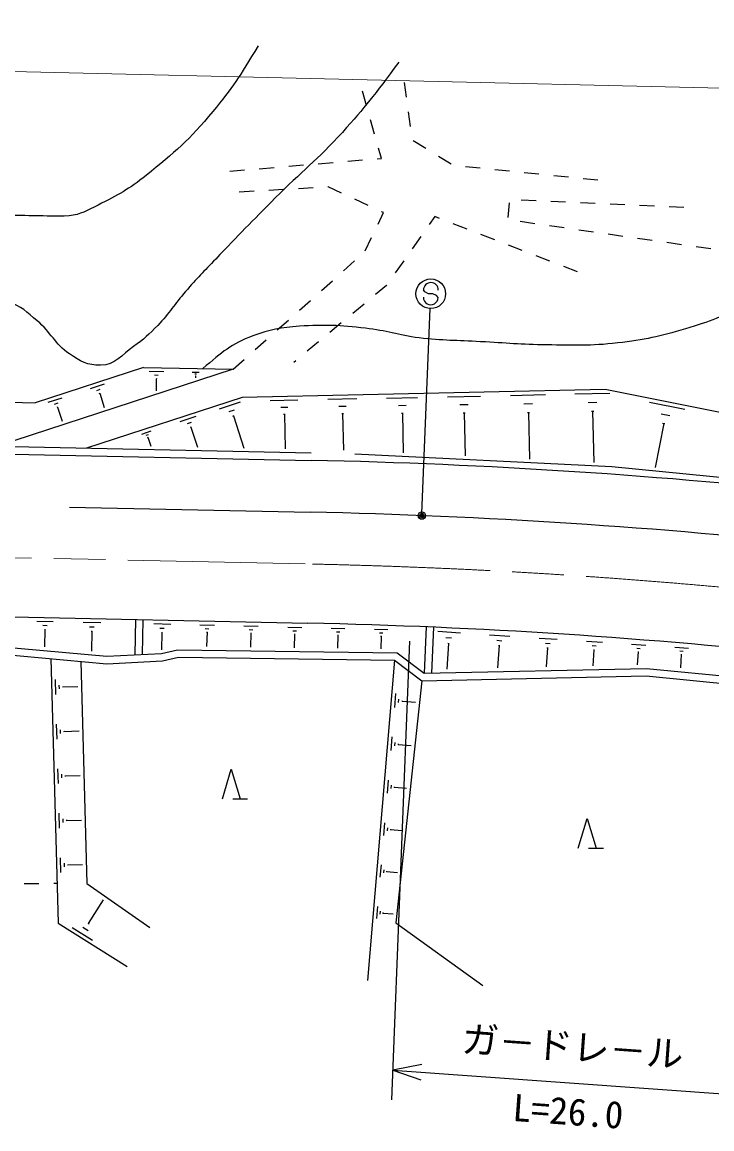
# Model space of a CAD drawing. Units: millimetres, scale not verified. Extents: x 0 to 700000, y -47500 to 447500.
# Drawn here: x 399406 to 446023, y 265847 to 340610 of the extents above; entities that cross this region are included whole.
import ezdxf
from ezdxf.enums import TextEntityAlignment as Align

# ---------------------------------------------------------------- set-up
doc = ezdxf.new("R2010")
doc.units = ezdxf.units.MM
doc.header["$LTSCALE"] = 1000
doc.header["$PDMODE"] = 32
doc.header["$PDSIZE"] = 500
doc.linetypes.add('CHAIN', pattern=[18.5, 12, -1.5, 3.5, -1.5])
for name, color, linetype, lineweight in [('M-STR-HTXT', 7, 'Continuous', 25), ('M-TTL-BAND', 7, 'Continuous', 25), ('S-TTL', 7, 'Continuous', 25)]:
    doc.layers.add(name, color=color, linetype=linetype, lineweight=lineweight)
doc.styles.add('@ＭＳ ゴシック', font='')
doc.styles.add('ＭＳ ゴシック', font='')
doc.styles.get('@ＭＳ ゴシック').set_extended_font_data('@MS Gothic')
doc.styles.get('ＭＳ ゴシック').set_extended_font_data('MS Gothic')

msp = doc.modelspace()

# ---------------------------------------------------------------- linework, layer by layer
at = {"layer": 'M-STR-HTXT'}
for p, q in [((426628, 322402), (426529, 322520)), ((426873, 322263), (426628, 322402)), ((427174, 322261), (426873, 322263)), ((427419, 322149), (427174, 322261)), ((427525, 322013), (427419, 322149)), ((426429, 307424), (426984, 321263)), ((425579, 298800), (424377, 267808)), ((426418, 270184), (424455, 269806)), ((424455, 269806), (448422, 268087)), ((424455, 269806), (426344, 269152))]:
    msp.add_line(p, q, dxfattribs=at)
for centre, radius in [((427024, 322262), 1000), ((426423, 307274), 150), ((426423, 307274), 120), ((426423, 307274), 90), ((426423, 307274), 60), ((426423, 307274), 30)]:
    msp.add_circle(centre, radius, dxfattribs=at)
for centre, start, end in [((427029, 322516), 359.55488, 179.55488), ((427025, 322016), 179.55488, 359.55488)]:
    msp.add_arc(centre, 500, start, end, dxfattribs=at)
msp.add_point((426423, 307274), dxfattribs=at)
at = {"layer": 'M-TTL-BAND', "color": 2, "linetype": 'CHAIN', "lineweight": 13}
msp.add_line((369551, 305055), (418790, 304006), dxfattribs=at)
msp.add_arc((410274, -95903), 400000, 81.72561, 88.7801, dxfattribs=at)
at = {"layer": 'S-TTL', "lineweight": 13}
msp.add_line((487072, 335204), (255502, 340610), dxfattribs=at)
at = {"layer": 'S-TTL'}
for p, q in [((425226, 336534), (425363, 335543)), ((422675, 334976), (422401, 335937)), ((425499, 334553), (425636, 333562)), ((423225, 333053), (422950, 334014)), ((423695, 331408), (423500, 332091)), ((425845, 332619), (426696, 332092)), ((421414, 331215), (422410, 331299)), ((423407, 331383), (423695, 331408)), ((427546, 331566), (428396, 331040)), ((413442, 330542), (414439, 330626)), ((415435, 330710), (416432, 330794)), ((417428, 330879), (418425, 330963)), ((419421, 331047), (420418, 331131)), ((429364, 330859), (430359, 330759)), ((431354, 330658), (432349, 330557)), ((433344, 330456), (434339, 330355)), ((435334, 330254), (436329, 330154)), ((437323, 330053), (438318, 329952)), ((415082, 329185), (414083, 329126)), ((417078, 329301), (416080, 329243)), ((419075, 329417), (418077, 329359)), ((420100, 329477), (420073, 329475)), ((420983, 329067), (420100, 329477)), ((422797, 328225), (421890, 328646)), ((432329, 328408), (432230, 327413)), ((434143, 328530), (433144, 328575)), ((436141, 328440), (435142, 328485)), ((438139, 328350), (437140, 328395)), ((440137, 328259), (439138, 328305)), ((442135, 328169), (441136, 328214)), ((423458, 326966), (423828, 327746)), ((423828, 327746), (423704, 327804)), ((427290, 327480), (426916, 326946)), ((427615, 327354), (427290, 327480)), ((444133, 328079), (443134, 328124)), ((429480, 326634), (428548, 326994)), ((433074, 327157), (434064, 327015)), ((435053, 326873), (436043, 326731)), ((422600, 325160), (423029, 326063)), ((426343, 326126), (425769, 325307)), ((431346, 325913), (430413, 326273)), ((437033, 326589), (438023, 326447)), ((439013, 326304), (440003, 326162)), ((440993, 326020), (441982, 325878)), ((433212, 325193), (432279, 325553)), ((442972, 325736), (443962, 325594)), ((444952, 325452), (445942, 325310)), ((421133, 323810), (421880, 324475)), ((425196, 324488), (424622, 323669)), ((435078, 324472), (434145, 324832)), ((436943, 323751), (436010, 324112)), ((419639, 322480), (420386, 323145)), ((424028, 322819), (423286, 322204)), ((424049, 322849), (424028, 322819)), ((418145, 321150), (418892, 321815)), ((422517, 321566), (421747, 320927)), ((416652, 319820), (417398, 320485)), ((420978, 320289), (420208, 319650)), ((415158, 318490), (415905, 319155)), ((419439, 319011), (418669, 318373)), ((413664, 317160), (414411, 317825)), ((413664, 317160), (397692, 311957)), ((407603, 317289), (400277, 314903)), ((407603, 317289), (413664, 317160)), ((407987, 317031), (408978, 317010)), ((417900, 317734), (417770, 317627)), ((337032, 316250), (400277, 314903)), ((408354, 316775), (408601, 316770)), ((408441, 316526), (408503, 316524)), ((408472, 316525), (408455, 315712)), ((410891, 316969), (411375, 316959)), ((411070, 316844), (411191, 316842)), ((411113, 316723), (411143, 316722)), ((411128, 316722), (411125, 316581)), ((404017, 315858), (404968, 316168)), ((404451, 315737), (404689, 315814)), ((404618, 315528), (404677, 315548)), ((404648, 315538), (404957, 314587)), ((438801, 315785), (414283, 315258)), ((436750, 315491), (439123, 315542)), ((478071, 307984), (438801, 315785)), ((401165, 314929), (402116, 315239)), ((401599, 314808), (401837, 314885)), ((414283, 315258), (403753, 311828)), ((412745, 314494), (414168, 314958)), ((416174, 315049), (418046, 315089)), ((420066, 315133), (422023, 315175)), ((424043, 315218), (426117, 315263)), ((428154, 315306), (430375, 315354)), ((428999, 314769), (429554, 314781)), ((432414, 315398), (434787, 315449)), ((433317, 314824), (433910, 314837)), ((437653, 314917), (438246, 314930)), ((441813, 314932), (444201, 314458)), ((401765, 314599), (401825, 314618)), ((401795, 314609), (402105, 313658)), ((413394, 314312), (413750, 314428)), ((413644, 314000), (413732, 314029)), ((413688, 314015), (414398, 311835)), ((416886, 314596), (417354, 314606)), ((417072, 314132), (417189, 314134)), ((417130, 314133), (417181, 311784)), ((420810, 314659), (421300, 314670)), ((421004, 314174), (421127, 314177)), ((421065, 314175), (421119, 311698)), ((424832, 314716), (425351, 314727)), ((425038, 314202), (425168, 314205)), ((425103, 314203), (425160, 311518)), ((429219, 314218), (429358, 314221)), ((429288, 314220), (429351, 311309)), ((433552, 314235), (433700, 314239)), ((433626, 314237), (433694, 311092)), ((437888, 314329), (438037, 314332)), ((437962, 314330), (438037, 310853)), ((442590, 314157), (443187, 314039)), ((410084, 313628), (411179, 313984)), ((410583, 313488), (410857, 313577)), ((410775, 313247), (410844, 313270)), ((410809, 313259), (411252, 311900)), ((442770, 313501), (442179, 310526)), ((442695, 313516), (442844, 313486)), ((336957, 312751), (418939, 311005)), ((336968, 313250), (418949, 311505)), ((407486, 312781), (408126, 312990)), ((407778, 312700), (407938, 312752)), ((407890, 312559), (407930, 312572)), ((407910, 312566), (408105, 311969)), ((439256, 310565), (421899, 311431)), ((461521, 308362), (439256, 310565)), ((402605, 307852), (418864, 307506)), ((336723, 301753), (418705, 300007)), ((400409, 300147), (401504, 300124)), ((400814, 299864), (401088, 299859)), ((403523, 300081), (404727, 300055)), ((407070, 300255), (407020, 297869)), ((407570, 300244), (407520, 297895)), ((408300, 299976), (409447, 299946)), ((411423, 299896), (412405, 299871)), ((414401, 299820), (415364, 299795)), ((400911, 299588), (400979, 299587)), ((400945, 299588), (400920, 298407)), ((403968, 299770), (404269, 299763)), ((404075, 299466), (404150, 299465)), ((404112, 299466), (404084, 298117)), ((408723, 299678), (409009, 299671)), ((408823, 299389), (408895, 299387)), ((408859, 299388), (408829, 298214)), ((411785, 299641), (412031, 299635)), ((411871, 299393), (411932, 299392)), ((411902, 299393), (411877, 298426)), ((414756, 299570), (414997, 299564)), ((414840, 299327), (414900, 299326)), ((414870, 299326), (414846, 298388)), ((417360, 299744), (418304, 299720)), ((417708, 299499), (417944, 299493)), ((417791, 299261), (417850, 299260)), ((417820, 299260), (417797, 298350)), ((420301, 299669), (421226, 299646)), ((420642, 299429), (420873, 299423)), ((420723, 299196), (420781, 299194)), ((420752, 299195), (420729, 298312)), ((423223, 299595), (424130, 299572)), ((423557, 299359), (423784, 299354)), ((423636, 299130), (423693, 299129)), ((423665, 299130), (423643, 298275)), ((426704, 299756), (426573, 296622)), ((427203, 299735), (427074, 296633)), ((427500, 299464), (429038, 299361)), ((430999, 299229), (432379, 299136)), ((397808, 298441), (405131, 297771)), ((428051, 299041), (428435, 299015)), ((428217, 298644), (428100, 296905)), ((428169, 298647), (428265, 298641)), ((431493, 298849), (431838, 298826)), ((431643, 298492), (431541, 296982)), ((431599, 298495), (431686, 298489)), ((434344, 299004), (435574, 298921)), ((434785, 298665), (435092, 298644)), ((434918, 298347), (434831, 297055)), ((434879, 298350), (434956, 298344)), ((437542, 298788), (438629, 298715)), ((437932, 298489), (438203, 298471)), ((440600, 298583), (441550, 298519)), ((440941, 298321), (441178, 298305)), ((443524, 298386), (444453, 298323)), ((397785, 297941), (405121, 297270)), ((401338, 297616), (401852, 279737)), ((405131, 297771), (408816, 297962)), ((408816, 297962), (409917, 298202)), ((408883, 297465), (409968, 297701)), ((409917, 298202), (424755, 298010)), ((409968, 297701), (424583, 297512)), ((424755, 298010), (426573, 296622)), ((438049, 298208), (437976, 297125)), ((438015, 298211), (438083, 298206)), ((441043, 298076), (440984, 297193)), ((441014, 298078), (441073, 298074)), ((443857, 298130), (444089, 298115)), ((443958, 297890), (443896, 296981)), ((443928, 297892), (443987, 297888)), ((403375, 297429), (403774, 282417)), ((405121, 297270), (408883, 297465)), ((424583, 297512), (422746, 275860)), ((424583, 297512), (426409, 296118)), ((426573, 296622), (441602, 296957)), ((441602, 296957), (450792, 296048)), ((401629, 296198), (401658, 295184)), ((426409, 296118), (424667, 279761)), ((426409, 296118), (441583, 296457)), ((441583, 296457), (450648, 295560)), ((401893, 295825), (401900, 295571)), ((402149, 295737), (402151, 295674)), ((402150, 295705), (403170, 295735)), ((424643, 295261), (424562, 294307)), ((424851, 294883), (424831, 294644)), ((425082, 294773), (425077, 294714)), ((425080, 294743), (426003, 294665)), ((401715, 293185), (401744, 292175)), ((401979, 292813), (401986, 292561)), ((402234, 292726), (402236, 292663)), ((402235, 292694), (403250, 292724)), ((424393, 292319), (424315, 291396)), ((424595, 291953), (424575, 291722)), ((424818, 291847), (424813, 291789)), ((424816, 291818), (425692, 291744)), ((401802, 290176), (401831, 289168)), ((412941, 288149), (413541, 290149)), ((413541, 290149), (414141, 288149)), ((402064, 289805), (402072, 289554)), ((402319, 289718), (402321, 289655)), ((402320, 289687), (403330, 289716)), ((424146, 289408), (424071, 288516)), ((424341, 289055), (424322, 288832)), ((424557, 288952), (424552, 288897)), ((424554, 288924), (425384, 288854)), ((413641, 288149), (414641, 288149)), ((401888, 287170), (401917, 286166)), ((402150, 286801), (402157, 286550)), ((402404, 286714), (402406, 286651)), ((402405, 286682), (403410, 286711)), ((423902, 286528), (423829, 285668)), ((436994, 284804), (437594, 286804)), ((437594, 286804), (438194, 284804)), ((424090, 286187), (424072, 285972)), ((424298, 286088), (424294, 286035)), ((424296, 286062), (425079, 285995)), ((401975, 284167), (402003, 283166)), ((437694, 284804), (438694, 284804)), ((402236, 283799), (402243, 283549)), ((402488, 283712), (402490, 283650)), ((402489, 283681), (403490, 283710)), ((423661, 283680), (423590, 282850)), ((423842, 283351), (423824, 283143)), ((424043, 283255), (424038, 283203)), ((424040, 283229), (424778, 283167)), ((399546, 282422), (400546, 282431)), ((401546, 282440), (401774, 282442)), ((403774, 282417), (408026, 279446)), ((403902, 279710), (404908, 281320)), ((423422, 280861), (423354, 280062)), ((423596, 280544), (423579, 280344)), ((423790, 280452), (423785, 280402)), ((423787, 280427), (424480, 280369)), ((401852, 279737), (406512, 276825)), ((403859, 279737), (403945, 279683)), ((424667, 279761), (430536, 275526)), ((402781, 279451), (404161, 278589)), ((403514, 279473), (403859, 279257))]:
    msp.add_line(p, q, dxfattribs=at)
for radius in [407000, 403500, 396000]:
    msp.add_arc((410274, -95903), radius, 78.75345, 88.7801, dxfattribs=at)
for points, knots in [([(415352, 339017), (414084, 336890), (413637, 336190), (412290, 334566), (410736, 332695), (409698, 331771), (407791, 330260), (406621, 329331), (405875, 328914), (404537, 328250), (403806, 327886), (403388, 327602), (402575, 327532), (401644, 327451), (401117, 327532), (400183, 327532), (399304, 327532), (398811, 327572), (397933, 327532), (397212, 327498), (396796, 327436), (396115, 327197), (394963, 326793), (394430, 326309), (393339, 325761), (391711, 324943), (390801, 324474), (389128, 323751), (386441, 322590), (384866, 322106), (382094, 321167), (378475, 319941), (376409, 319364), (372714, 318392), (367977, 317145), (366320, 316867), (360454, 315751)], [0, 0, 0, 0, 1, 1, 1, 2, 2, 2, 3, 3, 3, 4, 4, 4, 5, 5, 5, 6, 6, 6, 7, 7, 7, 8, 8, 8, 9, 9, 9, 10, 10, 10, 11, 11, 11, 12, 12, 12, 12]), ([(424868, 337901), (423158, 335608), (422643, 334927), (421048, 333165), (419387, 331329), (418262, 330489), (416516, 328734), (414928, 327139), (414044, 326239), (412493, 324609), (411687, 323763), (411218, 323304), (410455, 322419), (409699, 321541), (409381, 320956), (408571, 320127), (407980, 319522), (407638, 319181), (406941, 318701), (406112, 318130), (405707, 317443), (404701, 317428), (403832, 317415), (403327, 317698), (402613, 318192), (401606, 318888), (401363, 319649), (400423, 320433), (399728, 321012), (399353, 321443), (398487, 321706), (397745, 321931), (397270, 321861), (396501, 321757), (395583, 321632), (395099, 321406), (394210, 321146), (392471, 320636), (391513, 320295), (389779, 319771), (386724, 318847), (384999, 318377), (381936, 317479), (379228, 316685), (378382, 316436), (375005, 315441)], [0, 0, 0, 0, 1, 1, 1, 2, 2, 2, 3, 3, 3, 4, 4, 4, 5, 5, 5, 6, 6, 6, 7, 7, 7, 8, 8, 8, 9, 9, 9, 10, 10, 10, 11, 11, 11, 12, 12, 12, 13, 13, 13, 14, 14, 14, 15, 15, 15, 15]), ([(457225, 332914), (456680, 330916), (456448, 330190), (455624, 328587), (454656, 326705), (453962, 325668), (452422, 324217), (451026, 322902), (450009, 322423), (448311, 321534), (446792, 320739), (445884, 320382), (444243, 319889), (442490, 319363), (441474, 319148), (439656, 318937), (437792, 318721), (436729, 318788), (434853, 318807), (433110, 318825), (432136, 318928), (430395, 319024), (428772, 319113), (427855, 319086), (426241, 319283), (424810, 319458), (424039, 319770), (422606, 319933), (420876, 320129), (419886, 320187), (418149, 320062), (416893, 319972), (416171, 319853), (414990, 319413), (413512, 318862), (412963, 318337), (411610, 317204)], [0, 0, 0, 0, 1, 1, 1, 2, 2, 2, 3, 3, 3, 4, 4, 4, 5, 5, 5, 6, 6, 6, 7, 7, 7, 8, 8, 8, 9, 9, 9, 10, 10, 10, 11, 11, 11, 12, 12, 12, 12])]:
    msp.add_open_spline(points, degree=3, knots=knots, dxfattribs=at)

# ---------------------------------------------------------------- texts
at = {"layer": 'M-STR-HTXT', "style": 'ＭＳ ゴシック'}
msp.add_text('ガ－ドレ－ル', height=1833, rotation=355.898, dxfattribs=at).set_placement((436510, 269944), align=Align.BOTTOM_CENTER)
at = {"layer": 'M-STR-HTXT', "style": '@ＭＳ ゴシック'}
msp.add_text('L=26.0', height=1833, rotation=355.898, dxfattribs=at).set_placement((436367, 267949), align=Align.TOP_CENTER)

doc.saveas('drawing.dxf')
